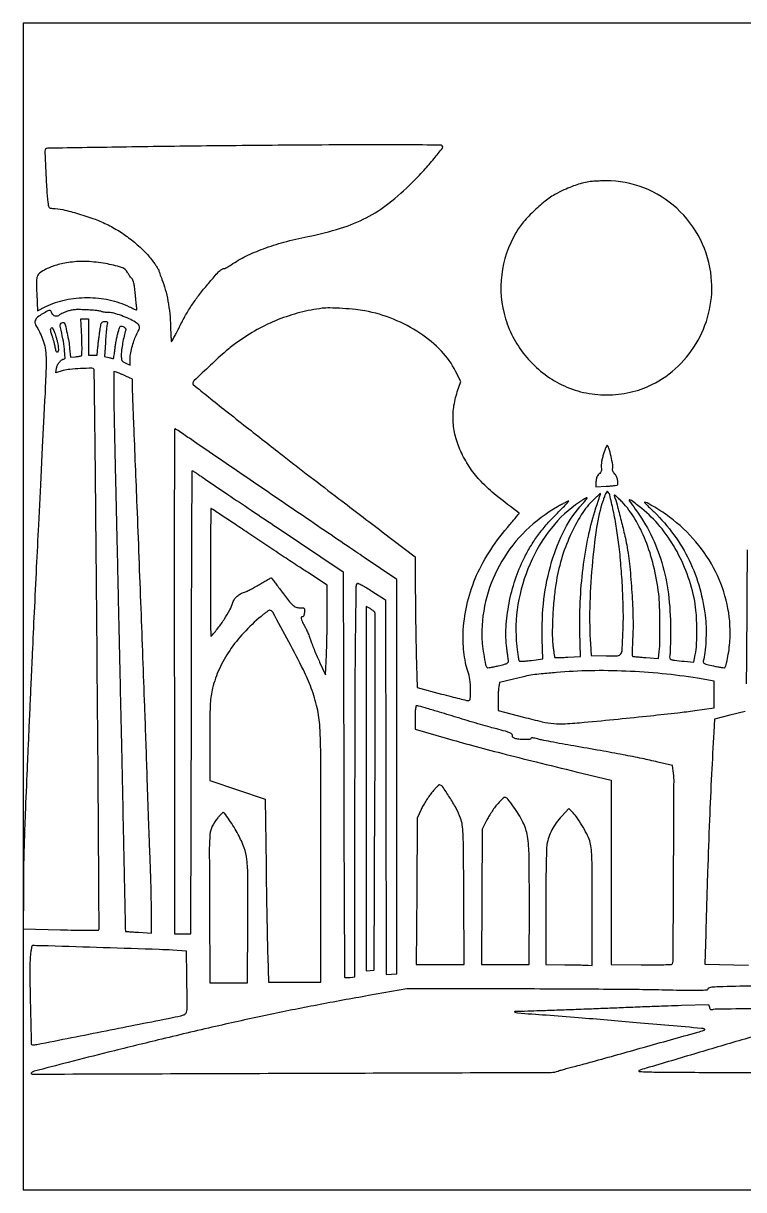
# Model space of a CAD drawing. Header units: millimetres. Extents: x 8 to 202, y 10 to 284.
# Drawn here: x 7.5 to 32.21, y 102 to 142 of the extents above; entities that cross this region are included whole.
import ezdxf

# ---------------------------------------------------------------- set-up
doc = ezdxf.new("R2010")
doc.units = ezdxf.units.MM
doc.layers.add('CUT', color=1, linetype='Continuous')
doc.layers.add('ENGRAVE', color=7, linetype='Continuous')

msp = doc.modelspace()

# ---------------------------------------------------------------- linework, layer by layer
at = {"layer": 'CUT'}
msp.add_lwpolyline([(7.5, 102), (77.5, 102), (77.5, 142), (7.5, 142)], close=True, dxfattribs=at)
at = {"layer": 'ENGRAVE'}
for points in [[(52.589, 127.361, -0.000002), (52.602, 124.768, -0.000205)], [(36.614, 108.961, 0.000371), (32.641, 108.977, 0.008532), (31.505, 108.961, 0.004164), (31.22, 108.95, 0.026624), (31.077, 108.936, 0.059185), (31, 108.914, 0.303967), (30.977, 108.879, -0.395619), (30.941, 108.841, -0.011395), (30.694, 108.831, -0.008747), (30.268, 108.83, -0.000954), (29.286, 108.848, 0.00264), (28.407, 108.862, 0.000802), (27.073, 108.873, 0.000803), (25.579, 108.881, 0.000876), (24.128, 108.883), (20.66, 108.883), (19.346, 108.654, 0.004207), (17.575, 108.331, 0.004631), (15.865, 107.987, 0.004418), (14.092, 107.597, 0.003229), (12.131, 107.134, 0.001303), (10.415, 106.713, 0.002487), (9.039, 106.364, 0.000529), (7.872, 106.061, 0.133013), (7.78, 106.008, 0.669719), (7.799, 105.963, 0.000018), (16.731, 105.993, 0.000035), (25.605, 106.023, 0.092839), (25.844, 106.069, -0.022414), (25.915, 106.093, -0.00281), (26.07, 106.137, -0.003302), (26.256, 106.188, -0.002733), (26.454, 106.239, 0.005757), (27.014, 106.388, 0.000316), (28.766, 106.878, 0.000119), (30.636, 107.402, 0.017991), (30.848, 107.47, 0.040548), (30.87, 107.48, 0.139874), (30.881, 107.491, 0.298244), (30.88, 107.501, 0.144356), (30.869, 107.509, 0.06465), (30.765, 107.531, 0.000073), (28.529, 107.726, 0.000711), (26.54, 107.896, 0.003621), (25.433, 107.981, -0.000707), (24.452, 108.051, -0.14948), (24.364, 108.085, -0.699696), (24.375, 108.117, -0.001062), (25.226, 108.144, 0.001304), (25.724, 108.16, 0.000579), (26.38, 108.183, 0.000574), (27.075, 108.21, 0.000775), (27.703, 108.235, -0.000645), (28.324, 108.261, -0.000509), (28.996, 108.287, -0.000515), (29.62, 108.31, -0.001276), (30.077, 108.325), (31.008, 108.354), (31.033, 108.258, 0.052298), (31.051, 108.208, 0.168796), (31.076, 108.184, 0.136684), (31.114, 108.178, 0.030087), (31.179, 108.189, -0.053625), (31.276, 108.201, -0.000145), (32.612, 108.217, -0.000889)], [(33.901, 109.717, 0.000012), (33.906, 111.935, 0.000462)], [(32.327, 123.938, -0.000476), (32.319, 122.206, -0.000662), (32.308, 120.655, -0.000402), (32.296, 119.348, -0.008525)], [(32.261, 118.398), (31.738, 118.27), (31.214, 118.141), (31.186, 117.691, 0.002863), (31.107, 116.249, 0.00222), (31.037, 114.679, 0.001919), (30.971, 112.889, 0.001168), (30.907, 110.774), (30.878, 109.736), (32.374, 109.704, 0.001436)]]:
    msp.add_lwpolyline(points, format="xyb", dxfattribs=at)
for points in [[(17.278, 137.824, 0.000824), (13.969, 137.795, 0.001184), (11.039, 137.757, 0.000075), (8.333, 137.716, 0.194896), (8.265, 137.687, 0.208897), (8.24, 137.621, 0.001224), (8.267, 136.949, 0.00557), (8.301, 136.317, 0.014253), (8.344, 135.86, 0.012953), (8.363, 135.734, 0.123266), (8.385, 135.684, 0.188362), (8.424, 135.661, 0.038592), (8.506, 135.654, -0.056389), (8.852, 135.613, -0.014612), (9.395, 135.468, -0.015535), (9.959, 135.28, -0.027719), (10.408, 135.086, -0.02811), (10.847, 134.834, -0.026066), (11.266, 134.53, -0.026834), (11.638, 134.194, -0.036341), (11.933, 133.851, -0.006197), (12.017, 133.735, -0.009049), (12.088, 133.63, -0.00517), (12.145, 133.541, -0.13997), (12.152, 133.514, 0.079211), (12.157, 133.488, 0.004842), (12.183, 133.41, 0.007113), (12.216, 133.319, 0.005199), (12.256, 133.218, -0.030494), (12.37, 132.876, -0.020447), (12.461, 132.474, -0.019577), (12.523, 132.042, -0.020135), (12.55, 131.611, 0.004039), (12.556, 131.411, 0.006718), (12.565, 131.242, 0.001807), (12.575, 131.098, 0.392828), (12.584, 131.089, 0.272544), (12.597, 131.097, 0.001652), (12.665, 131.221, 0.006087), (12.742, 131.366, 0.003765), (12.83, 131.538, -0.011566), (13.043, 131.944, -0.017057), (13.251, 132.289, -0.017331), (13.479, 132.615, -0.012513), (13.755, 132.963, -0.002812), (14.045, 133.307, -0.018056), (14.199, 133.474, -0.034381), (14.3, 133.563, -0.165102), (14.372, 133.588, 0.09879), (14.41, 133.595, 0.017779), (14.476, 133.626, 0.018565), (14.552, 133.667, 0.015851), (14.629, 133.717, -0.036588), (15.132, 134.011, -0.025689), (15.735, 134.27, -0.022671), (16.441, 134.495, -0.015728), (17.257, 134.687, 0.024697), (18.383, 134.974, 0.044618), (19.263, 135.333, 0.046808), (20.037, 135.83, 0.030376), (20.834, 136.536, 0.010697), (21.238, 136.958, 0.013925), (21.588, 137.362, 0.006689), (21.874, 137.72, 0.377897), (21.869, 137.799, 0.197198), (21.809, 137.824, 0.000295), (20.584, 137.832, 0.002122), (19.137, 137.833, 0.001016)], [(26.845, 136.556, 0.020575), (26.606, 136.499, 0.019801), (26.369, 136.422, 0.017737), (26.116, 136.318, 0.011183), (25.829, 136.18, 0.046398), (25.45, 135.94, 0.025972), (25.036, 135.585, 0.025938), (24.659, 135.188, 0.044446), (24.395, 134.815, 0.102456), (23.91, 133.376, 0.103962), (24.04, 131.87, 0.103726), (24.766, 130.542, 0.101545), (25.97, 129.605, 0.059661), (26.711, 129.343, 0.055529), (27.512, 129.255, 0.055454), (28.314, 129.345, 0.059162), (29.058, 129.609, 0.077087), (29.965, 130.247, 0.074631), (30.647, 131.136, 0.074636), (31.039, 132.186, 0.077116), (31.099, 133.293, 0.091313), (30.724, 134.585, 0.0916), (29.914, 135.657, 0.092575), (28.783, 136.361, 0.095722), (27.488, 136.598, 0.006971), (27.301, 136.594, 0.006824), (27.112, 136.584, 0.006744), (26.947, 136.571, 0.025459)], [(9.111, 133.804, 0.013419), (8.859, 133.761, 0.020759), (8.645, 133.71, 0.023161), (8.455, 133.646, 0.024924), (8.276, 133.566, 0.035141), (8.068, 133.442, 0.151804), (7.981, 133.329, 0.091814), (7.951, 133.158, 0.008506), (7.961, 132.726), (7.986, 132.145), (8.271, 132.285, -0.062547), (8.944, 132.518, -0.052295), (9.696, 132.596, -0.052171), (10.45, 132.516, -0.061487), (11.128, 132.282, 0.003885), (11.306, 132.197, 0.060858), (11.37, 132.175, 0.368381), (11.393, 132.189, 0.150487), (11.396, 132.229, -0.029478), (11.385, 132.284, -0.003169), (11.37, 132.415, -0.003889), (11.354, 132.57, -0.003122), (11.339, 132.738, 0.008244), (11.317, 132.955, 0.028986), (11.293, 133.092, 0.045875), (11.261, 133.186, 0.080912), (11.216, 133.255, -0.018459), (11.179, 133.299, -0.012094), (11.14, 133.352, -0.012171), (11.103, 133.406, -0.022765), (11.077, 133.451, 0.20218), (10.866, 133.627, 0.029739), (10.314, 133.761, 0.033233), (9.68, 133.831, 0.046217)], [(8.98, 132.113, 0.009124), (8.897, 132.078, 0.011023), (8.82, 132.043, 0.009744), (8.757, 132.011, 0.070864), (8.73, 131.991, -0.130716), (8.668, 131.956, -0.131297), (8.597, 131.956, -0.12038), (8.53, 131.993, -0.099505), (8.483, 132.058, 0.04166), (8.439, 132.137, 0.267498), (8.4, 132.156, 0.108403), (8.341, 132.139, 0.004998), (8.158, 132.036, 0.040316), (7.991, 131.922, 0.127829), (7.912, 131.814, 0.167739), (7.906, 131.7, 0.083787), (7.97, 131.568, -0.032743), (8.013, 131.499, -0.010326), (8.067, 131.391, -0.010264), (8.123, 131.268, -0.011215), (8.172, 131.146, -0.050387), (8.247, 130.867, -0.032637), (8.278, 130.535, -0.016902), (8.275, 130.03, -0.002848), (8.232, 129.065), (8.207, 128.555), (8.152, 127.465), (8.087, 126.173), (8.018, 124.8, 0.00033), (7.946, 123.344, 0.000277), (7.871, 121.799, 0.000279), (7.804, 120.388, 0.00077), (7.759, 119.394, -0.000029), (7.723, 118.563, -0.000027), (7.685, 117.703, -0.000027), (7.651, 116.934, -0.000085), (7.629, 116.422, 0.000885), (7.564, 114.889, 0.002704), (7.527, 113.849, 0.003698), (7.508, 113.006, 0.003568), (7.501, 112.153), (7.5, 110.943), (8.773, 110.913, 0.001437), (9.263, 110.903, 0.002313), (9.68, 110.898, 0.000395), (10.049, 110.895, 0.140827), (10.076, 110.902, 0.261668), (10.099, 110.945, 0.000043), (10.083, 113.714, 0.000657), (10.056, 117.492, 0.00014), (9.998, 124.068, 0.000293), (9.976, 126.39, 0.000486), (9.954, 128.348, 0.000014), (9.932, 130.121, 0.180276), (9.924, 130.142, 0.222406), (9.851, 130.173, 0.005118), (9.464, 130.157, 0.011414), (9.093, 130.13, 0.043134), (8.863, 130.088), (8.612, 130.018), (8.64, 130.177, -0.071569), (8.675, 130.281, -0.053601), (8.741, 130.383, -0.056459), (8.818, 130.46, -0.160438), (8.889, 130.485, 0.421266), (8.934, 130.534, 0.013819), (8.91, 130.829, 0.020137), (8.857, 131.185, 0.015094), (8.77, 131.573, -0.11491), (8.769, 131.649, -0.124161), (8.801, 131.715, -0.179559), (8.851, 131.744, -0.240381), (8.901, 131.728, -0.139275), (8.938, 131.661, -0.005127), (9.002, 131.377, -0.010286), (9.058, 131.086, -0.020216), (9.088, 130.852), (9.115, 130.551), (9.288, 130.566, 0.010226), (9.356, 130.573, 0.012529), (9.42, 130.583, 0.011038), (9.473, 130.594, 0.082925), (9.497, 130.603, 0.25412), (9.51, 130.627, 0.003616), (9.513, 130.801, 0.008981), (9.511, 131.006, 0.005673), (9.502, 131.245), (9.471, 131.865), (9.606, 131.865), (9.74, 131.865), (9.74, 131.24), (9.74, 130.615), (9.887, 130.615), (10.035, 130.615), (10.06, 130.906, -0.005561), (10.073, 131.039, -0.003244), (10.092, 131.197, -0.003243), (10.113, 131.355, -0.005486), (10.132, 131.488, -0.00769), (10.163, 131.664, -0.075721), (10.188, 131.734, -0.181618), (10.225, 131.767, -0.090513), (10.288, 131.778, -0.03609), (10.35, 131.774, -0.229558), (10.376, 131.757, -0.164965), (10.382, 131.722, -0.017313), (10.369, 131.638, 0.022957), (10.356, 131.557, 0.004079), (10.341, 131.404, 0.004404), (10.326, 131.225, 0.003957), (10.314, 131.038), (10.287, 130.578), (10.434, 130.539, 0.009757), (10.491, 130.524, 0.01447), (10.541, 130.514, 0.009524), (10.583, 130.508, 0.205061), (10.595, 130.511, 0.184294), (10.602, 130.523, 0.002177), (10.617, 130.614, 0.00622), (10.632, 130.721, 0.003981), (10.646, 130.845, -0.010931), (10.665, 130.985, -0.007736), (10.692, 131.142, -0.007812), (10.723, 131.291, -0.016331), (10.752, 131.405, -0.007377), (10.799, 131.557, -0.107739), (10.827, 131.606, -0.260958), (10.863, 131.618, -0.058954), (10.928, 131.597, -0.046458), (10.971, 131.572, -0.081948), (11, 131.543, -0.105305), (11.014, 131.512, -0.127673), (11.013, 131.48, 0.017801), (10.957, 131.272, 0.012046), (10.907, 131.03, 0.011973), (10.872, 130.8, 0.031742), (10.861, 130.634, 0.015441), (10.864, 130.5, 0.105075), (10.882, 130.437, 0.13269), (10.922, 130.393, 0.030145), (11.011, 130.344), (11.162, 130.272), (11.162, 130.456, -0.040686), (11.177, 130.644, -0.020564), (11.225, 130.877, -0.020522), (11.293, 131.109, -0.03508), (11.371, 131.295, 0.013028), (11.468, 131.5, 0.117719), (11.485, 131.596, 0.194243), (11.452, 131.667, 0.047309), (11.347, 131.748, 0.032103), (11.127, 131.867, 0.021281), (10.862, 131.976, 0.020836), (10.607, 132.056, 0.066066), (10.43, 132.08, -0.018843), (10.356, 132.083, -0.018488), (10.282, 132.091, -0.018732), (10.218, 132.103, -0.064036), (10.179, 132.118, 0.086311), (10.129, 132.134, 0.007002), (9.993, 132.15, 0.009258), (9.829, 132.165, 0.006984), (9.648, 132.175, 0.00756), (9.398, 132.182, 0.026378), (9.237, 132.175, 0.037529), (9.11, 132.154, 0.03229)], [(17.752, 132.226, 0.032462), (16.989, 132.08, 0.031872), (16.247, 131.837, 0.031137), (15.525, 131.495, 0.028026), (14.825, 131.055, 0.026427), (14.458, 130.765, 0.007552), (13.92, 130.276, 0.00241), (13.36, 129.747, 0.204895), (13.315, 129.641, 0.226138), (13.33, 129.611, 0.000292), (13.856, 129.185, 0.002386), (14.451, 128.709, 0.001457), (15.157, 128.152, 0.00063), (16.386, 127.192, 0.001402), (17.324, 126.464, 0.001253), (18.328, 125.694, 0.000411), (19.81, 124.566), (20.94, 123.708), (20.946, 122.606, 0.001483), (20.95, 122.102, 0.000846), (20.957, 121.493, 0.000845), (20.967, 120.88, 0.001402), (20.978, 120.363), (21.005, 119.222), (21.845, 118.998, 0.001768), (22.172, 118.913, 0.002606), (22.46, 118.84, 0.0012), (22.706, 118.78, 0.049581), (22.76, 118.772, 0.401252), (22.83, 118.834, 0.02332), (22.842, 119.146, 0.030128), (22.817, 119.493, 0.050375), (22.75, 119.778, -0.033749), (22.668, 120.081, -0.021537), (22.613, 120.442, -0.020793), (22.586, 120.826, -0.02306), (22.593, 121.197, -0.043338), (22.74, 122.157, -0.044495), (23.05, 123.069, -0.0424), (23.532, 123.949, -0.033189), (24.193, 124.815, 0.003446), (24.319, 124.961, 0.00577), (24.422, 125.086, 0.001341), (24.51, 125.195, 0.427051), (24.509, 125.205, -0.011608), (23.722, 125.81, -0.031507), (23.204, 126.285, -0.04139), (22.836, 126.737, -0.038358), (22.537, 127.255, -0.042844), (22.338, 127.781, -0.051084), (22.246, 128.304, -0.051773), (22.263, 128.828, -0.046001), (22.386, 129.359), (22.503, 129.714), (22.328, 130.068, 0.077486), (21.84, 130.758, 0.05337), (21.103, 131.372, 0.050259), (20.199, 131.852, 0.049958), (19.216, 132.142, 0.023767), (18.899, 132.187, 0.008886), (18.45, 132.22, 0.008218), (18.01, 132.238, 0.036779)], [(8.589, 131.352, -0.014378), (8.619, 131.257, -0.009432), (8.649, 131.146, -0.009492), (8.674, 131.037, -0.017966), (8.69, 130.948, -0.028264), (8.703, 130.789, -0.24811), (8.672, 130.728, -0.509541), (8.631, 130.742, -0.034918), (8.597, 130.882, 0.01568), (8.58, 130.967, 0.007476), (8.553, 131.076, 0.007403), (8.521, 131.189, 0.010442), (8.489, 131.288, -0.014229), (8.447, 131.423, -0.06754), (8.436, 131.503, -0.173243), (8.451, 131.545, -0.226072), (8.488, 131.563, -0.278164), (8.501, 131.555, -0.010052), (8.528, 131.501, -0.01587), (8.558, 131.433, -0.010156)], [(10.602, 129.444, 0.003548), (10.605, 129.101, 0.000754), (10.614, 128.503, 0.000789), (10.628, 127.81, 0.00075), (10.644, 127.105, -0.00017), (10.663, 126.301, -0.000088), (10.686, 125.299, -0.000088), (10.71, 124.271, -0.000134), (10.73, 123.378, 0.000009), (10.751, 122.41, 0.000004), (10.78, 121.122, 0.000004), (10.81, 119.754, 0.000005), (10.838, 118.511, -0.000155), (10.866, 117.24, -0.000103), (10.897, 115.785, -0.000104), (10.926, 114.376, -0.000205), (10.949, 113.255, 0.000268), (10.968, 112.338, 0.000446), (10.985, 111.565, 0.00001), (11.001, 110.865, 0.24062), (11.004, 110.86, 0.133362), (11.01, 110.858, 0.000175), (11.138, 110.848, 0.001496), (11.283, 110.838, 0.000919), (11.452, 110.827), (11.894, 110.8), (11.893, 111.586, 0.003885), (11.89, 111.955, 0.001962), (11.881, 112.42, 0.001949), (11.867, 112.9, 0.002899), (11.851, 113.32, -0.001497), (11.831, 113.82, -0.000425), (11.803, 114.597, -0.000428), (11.772, 115.474, -0.000453), (11.743, 116.335, 0.001089), (11.666, 118.575, 0.00034), (11.541, 121.936, 0.000352), (11.405, 125.432, 0.00067), (11.29, 128.246, -0.001003), (11.274, 128.653, -0.001176), (11.26, 129.039, -0.001034), (11.25, 129.366, -0.007265), (11.248, 129.525), (11.248, 129.791), (11.022, 129.898, 0.005835), (10.928, 129.941, 0.005868), (10.833, 129.982, 0.005743), (10.75, 130.016, 0.023366), (10.698, 130.033), (10.602, 130.061)], [(12.68, 119.45), (12.691, 110.778), (12.971, 110.778), (13.251, 110.778), (13.266, 118.705, -0.000196), (13.272, 121.745, -0.000326), (13.281, 124.307, -0.000006), (13.29, 126.631, -0.194868), (13.297, 126.648, -0.346355), (13.311, 126.65, -0.00356), (13.401, 126.595, -0.009419), (13.505, 126.528, -0.005749), (13.627, 126.445, 0.004404), (13.841, 126.298, 0.000243), (14.514, 125.843, 0.000376), (15.317, 125.303, 0.000275), (16.209, 124.705), (18.477, 123.185), (18.492, 116.242, 0.00029), (18.499, 113.579, 0.000482), (18.508, 111.333, 0.000013), (18.519, 109.3, 0.213837), (18.528, 109.28, 0.170314), (18.544, 109.274, 0.013589), (18.59, 109.273, 0.017167), (18.647, 109.275, 0.012291), (18.711, 109.282), (18.872, 109.302), (18.876, 115.08, -0.000577), (18.883, 118.696, -0.002132), (18.899, 120.98, -0.000455), (18.92, 122.691, -0.195458), (18.965, 122.796, -0.328286), (18.987, 122.799, -0.004329), (19.121, 122.728, -0.010361), (19.278, 122.637, -0.006375), (19.46, 122.525), (19.928, 122.227), (19.939, 115.8), (19.95, 109.374), (20.132, 109.387), (20.315, 109.4), (20.315, 116.163), (20.315, 122.926), (19.195, 123.68, -0.000934), (18.611, 124.075, -0.000278), (17.721, 124.68, -0.000279), (16.722, 125.36, -0.000302), (15.749, 126.024, 0.000018), (13.874, 127.307, 0.000245), (13.197, 127.768, 0.000288), (12.811, 128.032, 0.011094), (12.723, 128.089, 0.585278), (12.691, 128.071, 0.000207), (12.682, 126.381, 0.001325), (12.676, 123.969, 0.000235)], [(27.404, 127.24, 0.014987), (27.364, 127.1, 0.019265), (27.337, 126.969, 0.021174), (27.323, 126.857, 0.057347), (27.325, 126.777, -0.036426), (27.331, 126.699, -0.081088), (27.322, 126.641, -0.083883), (27.295, 126.59, -0.041134), (27.245, 126.536, 0.049976), (27.198, 126.482, 0.063745), (27.166, 126.424, 0.058243), (27.149, 126.356, 0.033633), (27.143, 126.271), (27.143, 126.1), (27.498, 126.124, 0.003814), (27.636, 126.134, 0.005875), (27.755, 126.145, 0.002228), (27.856, 126.156, 0.152983), (27.872, 126.163, 0.221184), (27.898, 126.222, 0.047444), (27.885, 126.337, 0.048001), (27.847, 126.457, 0.088365), (27.791, 126.543, -0.036868), (27.747, 126.596, -0.066213), (27.722, 126.647, -0.077426), (27.712, 126.696, -0.072905), (27.718, 126.747, 0.113485), (27.722, 126.859, 0.009398), (27.66, 127.147, 0.009035), (27.587, 127.432, 0.122093), (27.534, 127.525, 0.509056), (27.517, 127.523, 0.018481), (27.483, 127.455, 0.020459), (27.444, 127.36, 0.011164)], [(25.829, 125.421, 0.063445), (24.742, 124.604, 0.066424), (23.914, 123.552, 0.067153), (23.398, 122.331, 0.067264), (23.224, 121.017, 0.027211), (23.241, 120.729, 0.012912), (23.292, 120.36, 0.007331), (23.356, 120.002, 0.149313), (23.407, 119.906, 0.232257), (23.429, 119.899, 0.006365), (23.53, 119.913, 0.011893), (23.652, 119.935, 0.007725), (23.791, 119.966, 0.007153), (23.986, 120.014, 0.045774), (24.081, 120.049, 0.113632), (24.127, 120.086, 0.200081), (24.14, 120.131, 0.002862), (24.134, 120.181, 0.00032), (24.119, 120.296, 0.000389), (24.102, 120.432, 0.000315), (24.083, 120.578, -0.047964), (24.058, 121.291, -0.032196), (24.161, 122.1, -0.03137), (24.372, 122.918, -0.036836), (24.676, 123.658, -0.020977), (24.897, 124.058, -0.021562), (25.149, 124.434, -0.020972), (25.439, 124.797, -0.01771), (25.774, 125.155, 0.00329), (25.951, 125.333, 0.005797), (26.093, 125.482, 0.001933), (26.211, 125.609, 0.656696), (26.207, 125.618, 0.115605), (26.184, 125.613, 0.002541), (26.082, 125.56, 0.005648), (25.964, 125.497, 0.003769)], [(26.583, 125.582, 0.079777), (25.612, 124.687, 0.063825), (24.881, 123.464, 0.062182), (24.467, 122.063, 0.067534), (24.427, 120.642, 0.005817), (24.449, 120.458, 0.00863), (24.473, 120.298, 0.004563), (24.496, 120.164, 0.149752), (24.511, 120.135, 0.203243), (24.539, 120.124, 0.008447), (24.649, 120.126, 0.013469), (24.783, 120.136, 0.009037), (24.935, 120.153), (25.325, 120.205), (25.302, 120.881, -0.038024), (25.358, 122.247, -0.04307), (25.623, 123.53, -0.046656), (26.073, 124.649, -0.06728), (26.684, 125.522, 0.00891), (26.748, 125.594, 0.014707), (26.799, 125.657, 0.008371), (26.838, 125.71, 0.36918), (26.837, 125.723, 0.324177), (26.823, 125.725, 0.006138), (26.755, 125.689, 0.012415), (26.675, 125.642, 0.007679)], [(27.115, 125.715, 0.064258), (26.692, 125.223, 0.035471), (26.304, 124.529, 0.033323), (25.989, 123.722, 0.033613), (25.785, 122.883, 0.017677), (25.712, 122.348, 0.011325), (25.663, 121.722, 0.01124), (25.644, 121.126, 0.029097), (25.664, 120.696, 0.003766), (25.683, 120.533, 0.005828), (25.702, 120.393, 0.002131), (25.72, 120.273, 0.159432), (25.728, 120.256, 0.200428), (25.746, 120.248, 0.00249), (25.869, 120.25, 0.006874), (26.013, 120.254, 0.00439), (26.18, 120.263), (26.612, 120.289), (26.592, 121.135, -0.019743), (26.61, 122.296, -0.019727), (26.719, 123.453, -0.020564), (26.912, 124.542, -0.028237), (27.18, 125.5, 0.001599), (27.228, 125.645, 0.002692), (27.268, 125.766, 0.00031), (27.303, 125.874, 0.513477), (27.301, 125.877, 0.175749), (27.296, 125.875, 0.000539), (27.243, 125.829, 0.00297), (27.184, 125.777, 0.001842)], [(27.385, 125.63, 0.042636), (27.165, 124.709, 0.01542), (27.007, 123.372, 0.01559), (26.927, 121.95, 0.023908), (26.956, 120.717), (26.983, 120.325), (27.492, 120.312, 0.014024), (27.886, 120.312, 0.242878), (27.995, 120.373, 0.134358), (28.042, 120.514, 0.003471), (28.073, 121.184, 0.013623), (28.081, 121.798, 0.008026), (28.058, 122.532, 0.007764), (28.009, 123.306, 0.008809), (27.938, 124.046, 0.011582), (27.851, 124.683, 0.012728), (27.736, 125.294, 0.00685), (27.614, 125.828, 0.197298), (27.533, 125.94, 0.426897), (27.513, 125.935, 0.015905), (27.474, 125.859, 0.020205), (27.43, 125.756, 0.011706)], [(27.768, 125.812, -0.013558), (27.865, 125.486, -0.003431), (28.004, 124.951, -0.003288), (28.135, 124.417, -0.015953), (28.198, 124.111, -0.016947), (28.3, 123.37, -0.00994), (28.374, 122.479, -0.009955), (28.412, 121.596, -0.019), (28.401, 120.887, 0.004579), (28.391, 120.665, 0.007325), (28.388, 120.476, 0.002427), (28.388, 120.313, 0.258839), (28.398, 120.295, 0.112165), (28.42, 120.287, 0.002033), (28.543, 120.275, 0.004939), (28.688, 120.262, 0.003265), (28.854, 120.25), (29.283, 120.222), (29.311, 120.454, 0.025947), (29.336, 120.817, 0.006026), (29.338, 121.428, 0.006224), (29.325, 122.042, 0.022478), (29.295, 122.432, 0.028298), (29.119, 123.399, 0.035731), (28.844, 124.265, 0.039449), (28.48, 125.003, 0.056104), (28.038, 125.585, 0.008443), (27.926, 125.7, 0.019259), (27.836, 125.781, 0.036692), (27.78, 125.822, 0.698339)], [(28.489, 125.342, -0.044035), (29.025, 124.465, -0.043257), (29.403, 123.504, -0.040651), (29.626, 122.437, -0.031067), (29.701, 121.246, -0.003403), (29.699, 120.924, -0.004656), (29.693, 120.635, -0.003073), (29.684, 120.392, -0.053465), (29.672, 120.314, 0.137333), (29.673, 120.233, 0.232179), (29.718, 120.185, 0.065199), (29.837, 120.156, 0.005002), (30.165, 120.123), (30.495, 120.093), (30.549, 120.347, 0.042662), (30.594, 120.698, 0.013116), (30.603, 121.232, 0.013529), (30.582, 121.778, 0.03177), (30.53, 122.183, 0.040416), (30.27, 123.117, 0.04161), (29.864, 123.987, 0.043155), (29.337, 124.748, 0.051943), (28.715, 125.357, 0.002061), (28.36, 125.637, 0.184521), (28.297, 125.656, 0.587314), (28.282, 125.626, 0.004128)], [(13.918, 123.156, 0.000699), (13.92, 122.312, 0.001181), (13.923, 121.605, 0.000083), (13.928, 120.972, 0.681187), (13.935, 120.97, 0.021983), (14.177, 121.259, 0.019976), (14.402, 121.577, 0.020811), (14.583, 121.885, 0.044519), (14.691, 122.139, -0.070081), (14.749, 122.258, -0.063467), (14.838, 122.36, -0.061837), (14.953, 122.439, -0.060301), (15.085, 122.488, 0.054083), (15.15, 122.511, 0.007048), (15.281, 122.578, 0.008138), (15.435, 122.661, 0.006723), (15.596, 122.755, -0.003394), (15.751, 122.846, -0.005597), (15.882, 122.921, -0.001279), (15.997, 122.984, -0.348607), (16.008, 122.982, -0.020185), (16.016, 122.972, -0.000093), (16.101, 122.859, -0.00044), (16.198, 122.731, -0.000278), (16.311, 122.582, 0.004452), (16.601, 122.203, 0.040861), (16.741, 122.05, 0.097435), (16.854, 121.981, 0.089409), (16.988, 121.957, -0.01538), (17.095, 121.954, -0.189589), (17.132, 121.937, -0.196397), (17.146, 121.9, -0.016671), (17.141, 121.795, -0.025353), (17.132, 121.728, -0.058919), (17.117, 121.68, -0.096824), (17.097, 121.651, -0.24544), (17.074, 121.645, 0.285993), (17.036, 121.631, 0.223246), (17.027, 121.587, 0.060438), (17.06, 121.495, 0.011492), (17.144, 121.338, -0.018053), (17.198, 121.232, -0.009036), (17.26, 121.095, -0.008959), (17.319, 120.951, -0.013075), (17.364, 120.821, 0.013172), (17.416, 120.678, 0.005344), (17.492, 120.485, 0.005283), (17.58, 120.279, 0.006696), (17.665, 120.091), (17.868, 119.656), (17.898, 120.343, 0.004597), (17.909, 120.667, 0.00227), (17.918, 121.079, 0.002252), (17.923, 121.507, 0.00329), (17.923, 121.883), (17.918, 122.736), (17.243, 123.174, -0.002004), (16.896, 123.4, -0.000642), (16.383, 123.74, -0.00064), (15.813, 124.119, -0.000716), (15.265, 124.486, 0.000729), (14.764, 124.821, 0.001195), (14.339, 125.103, 0.000103), (13.957, 125.355, 0.146795), (13.94, 125.36, 0.411191), (13.931, 125.351, 0.000097), (13.925, 124.713, 0.001554), (13.92, 124.001, 0.000931)], [(29.136, 125.242, -0.043173), (29.817, 124.46, -0.045277), (30.341, 123.584, -0.044966), (30.703, 122.623, -0.041469), (30.899, 121.586, -0.022715), (30.92, 121.22, -0.016182), (30.912, 120.809, -0.016356), (30.879, 120.42, -0.035681), (30.823, 120.126, 0.181082), (30.828, 120.076, 0.170957), (30.864, 120.04, 0.053056), (30.954, 120.01, 0.005427), (31.173, 119.962, 0.003645), (31.318, 119.933, 0.005877), (31.441, 119.911, 0.001583), (31.547, 119.894, 0.259052), (31.558, 119.898, 0.124129), (31.609, 119.999, 0.010378), (31.668, 120.288, 0.014656), (31.717, 120.609, 0.018856), (31.742, 120.907, 0.065653), (31.642, 122.071, 0.061729), (31.245, 123.195, 0.06012), (30.573, 124.214, 0.056519), (29.665, 125.069, 0.016117), (29.433, 125.23, 0.010835), (29.159, 125.401, 0.006019), (28.894, 125.553, 0.128191), (28.808, 125.575, 0.663497), (28.806, 125.57, 0.00102), (28.897, 125.477, 0.004197), (29.004, 125.37, 0.002416)], [(19.26, 115.754), (19.26, 109.502), (19.4, 109.516), (19.54, 109.529), (19.562, 115.646, 0.000446), (19.568, 117.995, 0.000737), (19.568, 119.979, 0.000039), (19.566, 121.767, 0.148857), (19.554, 121.806, 0.069954), (19.535, 121.828, 0.014126), (19.495, 121.859, 0.014653), (19.445, 121.894, 0.013243), (19.393, 121.927), (19.26, 122.005)], [(15.655, 121.661, 0.031361), (15.059, 121.094, 0.038176), (14.58, 120.491, 0.040676), (14.224, 119.859, 0.046435), (13.993, 119.204, 0.024835), (13.941, 118.944, 0.023446), (13.914, 118.675, 0.011535), (13.902, 118.274, 0.001557), (13.898, 117.434), (13.897, 116.034), (14.845, 115.711), (15.792, 115.388), (15.825, 113.126, 0.000549), (15.839, 112.196, 0.00056), (15.855, 111.273, 0.000543), (15.871, 110.47, 0.00233), (15.883, 109.992), (15.909, 109.12), (16.809, 109.12), (17.709, 109.12), (17.709, 113.518, 0.000765), (17.704, 116.811, 0.013739), (17.672, 117.867, 0.040833), (17.58, 118.521, 0.033413), (17.379, 119.198, 0.027225), (17.107, 119.827, 0.007483), (16.609, 120.785, 0.002008), (16.057, 121.802, 0.273828), (15.941, 121.871, 0.153374), (15.918, 121.863, 0.005712), (15.842, 121.809, 0.009886), (15.753, 121.741, 0.00674)], [(25.786, 119.736, 0.002686), (25.261, 119.688, 0.01365), (24.969, 119.652, 0.016571), (24.706, 119.603, 0.00522), (24.315, 119.512), (23.834, 119.395), (23.809, 119.244, 0.021427), (23.799, 119.164, 0.006257), (23.791, 119.041, 0.006275), (23.786, 118.902, 0.006684), (23.784, 118.765), (23.783, 118.438), (24.655, 118.207, 0.008517), (25.298, 118.048, 0.034928), (25.694, 117.986, 0.035592), (26.091, 117.98, 0.009078), (26.734, 118.029, 0.001469), (27.904, 118.141, 0.001724), (29.012, 118.255, 0.001749), (29.954, 118.358, 0.006815), (30.535, 118.432), (31.192, 118.525), (31.192, 118.985), (31.192, 119.445), (30.622, 119.538, 0.015452), (29.415, 119.695, 0.014393), (28.172, 119.782, 0.014586), (26.945, 119.797, 0.017232)], [(20.94, 118.194), (20.94, 117.791), (22.006, 117.484, 0.004107), (22.906, 117.233, 0.002921), (23.918, 116.966, 0.002513), (25.087, 116.671, 0.001547), (26.465, 116.335), (27.66, 116.048), (27.66, 112.887), (27.66, 109.726), (28.698, 109.714, 0.003011), (29.142, 109.711, 0.007172), (29.471, 109.716, 0.003044), (29.729, 109.725, 0.246769), (29.763, 109.745, 0.140086), (29.79, 109.838, 0.000068), (29.806, 112.991, 0.000231), (29.82, 116.037, 0.038598), (29.796, 116.367), (29.768, 116.551), (29.263, 116.667, 0.00601), (28.726, 116.784, 0.003433), (28.075, 116.914, 0.002918), (27.302, 117.057, 0.001789), (26.389, 117.217, -0.002179), (25.978, 117.289, -0.002716), (25.596, 117.361, -0.002203), (25.276, 117.424, -0.020732), (25.14, 117.457, 0.01511), (25.049, 117.48, 0.033924), (24.978, 117.491, 0.044068), (24.929, 117.491, 0.297048), (24.91, 117.476, -0.302106), (24.865, 117.442, -0.018234), (24.685, 117.435, -0.026152), (24.498, 117.445, -0.064597), (24.365, 117.477, -0.034949), (24.323, 117.496, -0.058711), (24.292, 117.518, -0.085021), (24.275, 117.54, -0.268022), (24.275, 117.558, 0.347858), (24.269, 117.611, 0.090782), (24.194, 117.662, 0.036842), (24.035, 117.72, 0.007261), (23.74, 117.799, -0.006275), (23.511, 117.86, -0.00214), (23.18, 117.954, -0.002127), (22.816, 118.061, -0.002452), (22.469, 118.165, 0.000722), (21.771, 118.379, 0.003051), (21.352, 118.504, 0.002399), (21.065, 118.586, 0.068636), (20.989, 118.597, 0.347982), (20.967, 118.579, 0.027443), (20.952, 118.498, 0.02283), (20.943, 118.375, 0.007561)], [(21.504, 115.607, 0.016993), (21.409, 115.481, 0.010649), (21.308, 115.326, 0.010686), (21.214, 115.17, 0.01913), (21.144, 115.037), (21.005, 114.742), (20.993, 112.232), (20.98, 109.723), (21.802, 109.723), (22.624, 109.723), (22.61, 112.103, 0.000591), (22.599, 113.651, 0.008384), (22.586, 114.204, 0.024212), (22.558, 114.513, 0.055556), (22.5, 114.738, 0.033166), (22.347, 115.075, 0.018338), (22.119, 115.465, 0.010493), (21.879, 115.825, 0.238714), (21.773, 115.882, 0.196472), (21.744, 115.871, 0.010863), (21.673, 115.802, 0.015472), (21.591, 115.713, 0.010593)], [(23.785, 115.249, 0.022273), (23.688, 115.131, 0.012547), (23.581, 114.979, 0.012505), (23.481, 114.82, 0.019973), (23.404, 114.679), (23.245, 114.358), (23.232, 112.041), (23.22, 109.723), (24.037, 109.723), (24.854, 109.723), (24.858, 111.789, 0.003589), (24.85, 113.447, 0.037172), (24.791, 114.127, 0.076243), (24.639, 114.598, 0.03844), (24.316, 115.135, 0.008676), (24.121, 115.398, 0.178084), (24.039, 115.451, 0.250533), (23.956, 115.427, 0.017956)], [(14.172, 114.752, 0.056911), (13.983, 114.464, 0.093417), (13.903, 114.185, 0.023879), (13.88, 113.706, 0.000728), (13.886, 111.722), (13.897, 109.098), (14.543, 109.098), (15.189, 109.098), (15.201, 111.188, 0.002154), (15.202, 112.739, 0.026705), (15.169, 113.327, 0.061028), (15.075, 113.727, 0.034391), (14.87, 114.182, 0.014756), (14.729, 114.429, 0.012514), (14.565, 114.681, 0.005489), (14.405, 114.909, 0.241674), (14.354, 114.935, 0.190658), (14.337, 114.928, 0.008485), (14.288, 114.882, 0.013277), (14.233, 114.822, 0.009001)], [(25.969, 114.81, 0.029907), (25.778, 114.577, 0.037109), (25.631, 114.339, 0.039026), (25.526, 114.092, 0.040172), (25.462, 113.835, 0.034004), (25.446, 113.659, 0.001756), (25.433, 113.087, 0.002783), (25.423, 112.408, 0.002016), (25.42, 111.651), (25.42, 109.723), (26.077, 109.715, -0.000765), (26.339, 109.711, -0.000953), (26.582, 109.707, -0.000772), (26.786, 109.703, -0.007281), (26.874, 109.7), (27.014, 109.693), (27.014, 111.685, 0.000855), (27.012, 112.917, 0.008734), (27.001, 113.427, 0.021588), (26.977, 113.728, 0.043747), (26.927, 113.96, 0.042989), (26.829, 114.2, 0.018637), (26.661, 114.502, 0.01845), (26.473, 114.787, 0.049689), (26.313, 114.969), (26.208, 115.068)], [(7.74, 110.001, 0.023075), (7.721, 109.443, 0.00325), (7.741, 108.291, 0.000466), (7.774, 107.005, 0.406565), (7.814, 106.966, 0.048859), (7.964, 106.981, 0.000095), (10.339, 107.451, 0.000251), (12.614, 107.903, 0.017512), (12.992, 107.992, 0.145492), (13.075, 108.044, 0.161464), (13.112, 108.13, 0.023798), (13.12, 108.324, 0.000435), (13.109, 109.351), (13.1, 110.185), (12.615, 110.214, 0.006503), (12.155, 110.235, 0.000197), (10.244, 110.298, 0.00023), (8.356, 110.358, 0.005334), (7.818, 110.369, 0.334608), (7.796, 110.353, 0.020203), (7.775, 110.269, 0.021726), (7.756, 110.153, 0.010144)], [(33.389, 107.499, 0.00163), (32.247, 107.167, 0.000568), (30.605, 106.682, 0.000151), (28.864, 106.165, 0.015578), (28.626, 106.086, 0.821985), (28.631, 106.05, 0.005573), (29.196, 106.034, 0.003481), (30.231, 106.025, 0.000367), (32.649, 106.021), (36.84, 106.018), (37.085, 106.184, -0.009066), (37.374, 106.37, -0.000598), (38.215, 106.891, -0.000551), (39.062, 107.414, -0.010218), (39.334, 107.574, 0.750011), (39.321, 107.629, 0.005889), (38.632, 107.66, 0.006431), (37.581, 107.681, 0.001667), (35.888, 107.689), (34.057, 107.69)]]:
    msp.add_lwpolyline(points, format="xyb", close=True, dxfattribs=at)

doc.saveas('drawing.dxf')
